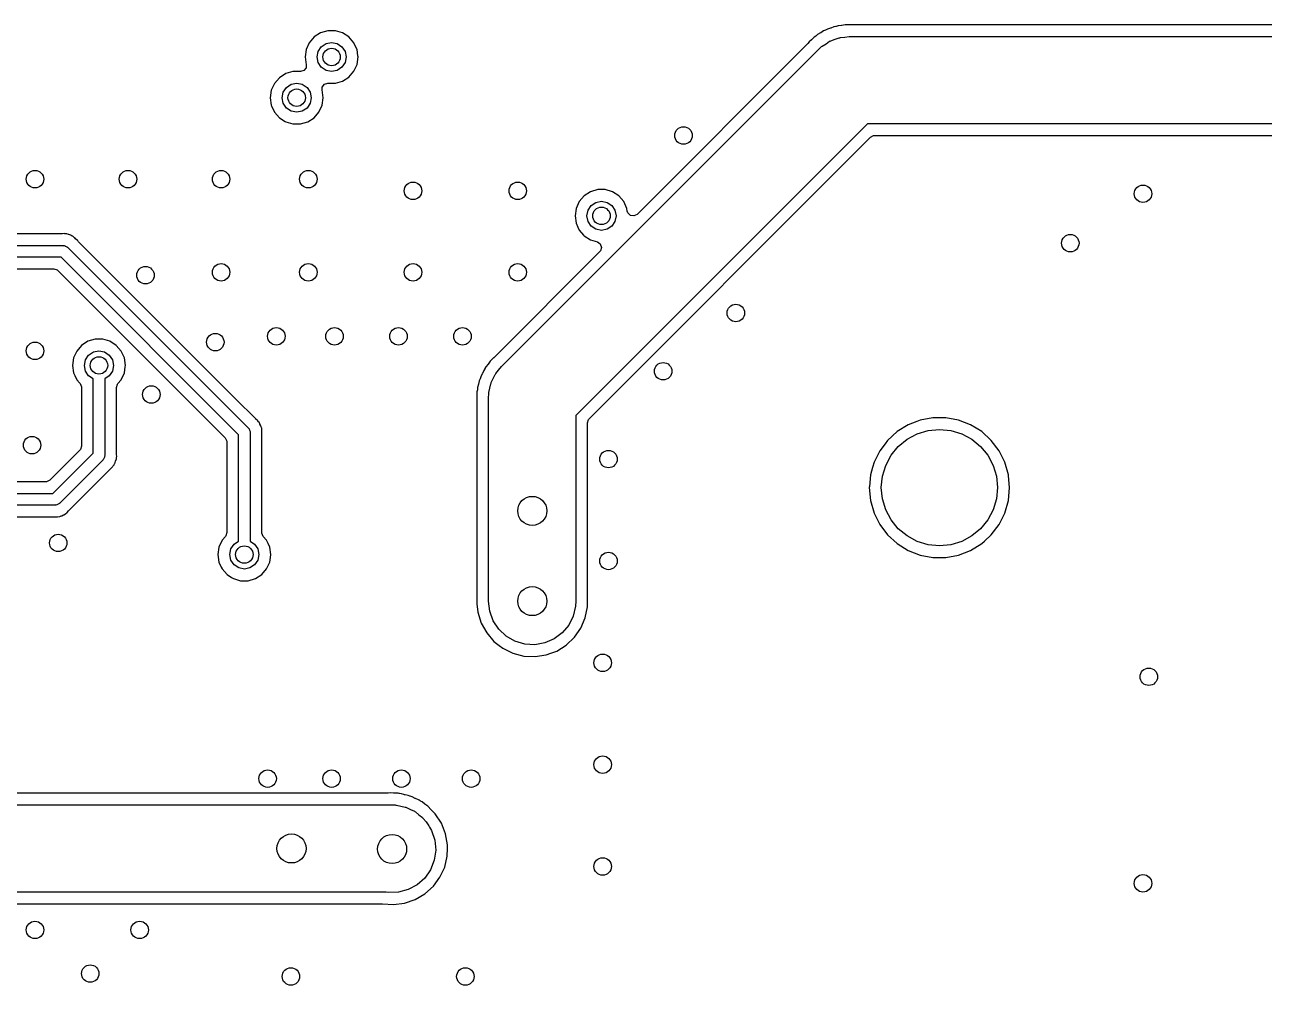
# Model space of a CAD drawing. Extents: x 100.3 to 185, y -144.7 to -85.3.
# Drawn here: x 131.52 to 152.83, y -124.55 to -108.05 of the extents above; entities that cross this region are included whole.
import ezdxf

# ---------------------------------------------------------------- set-up
doc = ezdxf.new("R2010")
doc.units = 0
doc.layers.add('BLACK', color=7, linetype='CONTINUOUS')

msp = doc.modelspace()

# ---------------------------------------------------------------- linework, layer by layer
at = {"layer": 'BLACK', "linetype": 'CONTINUOUS'}
for p, q in [((136.611, -108.186), (136.502, -108.256)), ((136.735, -108.149), (136.611, -108.186)), ((136.611, -108.186), (136.611, -108.186)), ((136.865, -108.149), (136.735, -108.149)), ((136.735, -108.149), (136.735, -108.149)), ((136.987, -108.185), (136.865, -108.149)), ((136.865, -108.149), (136.865, -108.149)), ((136.989, -108.186), (136.987, -108.185)), ((137.098, -108.256), (136.989, -108.186)), ((136.989, -108.186), (136.989, -108.186)), ((136.989, -108.186), (136.989, -108.186)), ((145.124, -108.241), (145.096, -108.26)), ((145.129, -108.237), (145.124, -108.241)), ((145.154, -108.216), (145.129, -108.237)), ((145.205, -108.187), (145.154, -108.216)), ((145.209, -108.185), (145.205, -108.187)), ((145.258, -108.153), (145.209, -108.185)), ((145.289, -108.141), (145.258, -108.153)), ((145.294, -108.138), (145.289, -108.141)), ((145.323, -108.122), (145.294, -108.138)), ((145.379, -108.104), (145.323, -108.122)), ((145.383, -108.103), (145.379, -108.104)), ((145.437, -108.081), (145.383, -108.103)), ((145.47, -108.076), (145.437, -108.081)), ((145.476, -108.074), (145.47, -108.076)), ((145.508, -108.064), (145.476, -108.074)), ((145.566, -108.058), (145.508, -108.064)), ((145.508, -108.064), (145.508, -108.064)), ((145.57, -108.058), (145.566, -108.058)), ((145.627, -108.047), (145.57, -108.058)), ((145.711, -108.049), (145.627, -108.047)), ((145.713, -108.049), (145.711, -108.049)), ((169.075, -108.049), (145.713, -108.049)), ((136.417, -108.354), (136.363, -108.472)), ((136.502, -108.256), (136.417, -108.354)), ((136.569, -108.504), (136.623, -108.423)), ((136.623, -108.423), (136.704, -108.369)), ((136.704, -108.369), (136.8, -108.35)), ((136.8, -108.35), (136.896, -108.369)), ((136.896, -108.369), (136.977, -108.423)), ((136.977, -108.423), (137.031, -108.504)), ((137.183, -108.354), (137.098, -108.256)), ((137.098, -108.256), (137.098, -108.256)), ((137.098, -108.256), (137.098, -108.256)), ((137.217, -108.429), (137.183, -108.354)), ((137.237, -108.472), (137.217, -108.429)), ((144.983, -108.373), (142.051, -111.304)), ((144.987, -108.368), (144.983, -108.373)), ((145.008, -108.342), (144.987, -108.368)), ((145.052, -108.304), (145.008, -108.342)), ((145.055, -108.301), (145.052, -108.304)), ((145.096, -108.26), (145.055, -108.301)), ((145.17, -108.47), (145.21, -108.433)), ((145.21, -108.433), (145.218, -108.425)), ((145.218, -108.425), (145.223, -108.422)), ((145.223, -108.422), (145.235, -108.412)), ((145.235, -108.412), (145.3, -108.372)), ((145.3, -108.372), (145.363, -108.33)), ((145.363, -108.33), (145.374, -108.326)), ((145.374, -108.326), (145.383, -108.32)), ((145.383, -108.32), (145.455, -108.296)), ((145.455, -108.296), (145.527, -108.27)), ((145.527, -108.27), (145.538, -108.269)), ((145.538, -108.269), (145.548, -108.265)), ((145.548, -108.265), (145.624, -108.259)), ((145.624, -108.259), (145.7, -108.25)), ((145.7, -108.25), (169.214, -108.25)), ((136.363, -108.472), (136.345, -108.6)), ((136.345, -108.6), (136.345, -108.6)), ((136.345, -108.6), (136.364, -108.735)), ((136.55, -108.6), (136.569, -108.504)), ((136.569, -108.696), (136.55, -108.6)), ((137.031, -108.504), (137.05, -108.6)), ((137.05, -108.6), (137.031, -108.696)), ((137.252, -108.579), (137.237, -108.472)), ((137.237, -108.728), (137.255, -108.6)), ((137.255, -108.6), (137.252, -108.579)), ((139.72, -113.92), (145.17, -108.47)), ((136.011, -108.886), (135.902, -108.956)), ((136.135, -108.849), (136.011, -108.886)), ((136.011, -108.886), (136.011, -108.886)), ((136.267, -108.849), (136.135, -108.849)), ((136.323, -108.832), (136.267, -108.849)), ((136.36, -108.784), (136.323, -108.832)), ((136.361, -108.736), (136.36, -108.784)), ((136.364, -108.735), (136.361, -108.736)), ((136.623, -108.777), (136.569, -108.696)), ((136.704, -108.831), (136.623, -108.777)), ((136.8, -108.85), (136.704, -108.831)), ((136.896, -108.831), (136.8, -108.85)), ((136.977, -108.777), (136.896, -108.831)), ((137.031, -108.696), (136.977, -108.777)), ((137.098, -108.944), (137.183, -108.846)), ((137.183, -108.846), (137.237, -108.728)), ((135.817, -109.054), (135.763, -109.172)), ((135.902, -108.956), (135.817, -109.054)), ((136.023, -109.123), (136.104, -109.069)), ((136.104, -109.069), (136.2, -109.05)), ((136.2, -109.05), (136.296, -109.069)), ((136.296, -109.069), (136.377, -109.123)), ((136.64, -109.116), (136.677, -109.068)), ((136.677, -109.068), (136.733, -109.05)), ((136.733, -109.05), (136.865, -109.05)), ((136.865, -109.05), (136.989, -109.014)), ((136.865, -109.05), (136.865, -109.05)), ((136.989, -109.014), (137.098, -108.944)), ((135.763, -109.172), (135.745, -109.3)), ((135.745, -109.3), (135.745, -109.3)), ((135.745, -109.3), (135.763, -109.428)), ((135.95, -109.3), (135.969, -109.204)), ((135.969, -109.396), (135.95, -109.3)), ((135.969, -109.204), (136.023, -109.123)), ((136.377, -109.123), (136.431, -109.204)), ((136.431, -109.204), (136.45, -109.3)), ((136.45, -109.3), (136.431, -109.396)), ((136.636, -109.165), (136.639, -109.164)), ((136.655, -109.3), (136.636, -109.165)), ((136.637, -109.428), (136.655, -109.3)), ((136.639, -109.164), (136.64, -109.116)), ((136.655, -109.3), (136.655, -109.3)), ((135.763, -109.428), (135.769, -109.441)), ((135.769, -109.441), (135.817, -109.546)), ((136.023, -109.477), (135.969, -109.396)), ((136.104, -109.531), (136.023, -109.477)), ((136.377, -109.477), (136.296, -109.531)), ((136.431, -109.396), (136.377, -109.477)), ((136.583, -109.546), (136.637, -109.428)), ((135.817, -109.546), (135.902, -109.644)), ((135.902, -109.644), (135.902, -109.644)), ((135.902, -109.644), (136.004, -109.71)), ((136.004, -109.71), (136.011, -109.714)), ((136.011, -109.714), (136.135, -109.75)), ((136.2, -109.55), (136.104, -109.531)), ((136.296, -109.531), (136.2, -109.55)), ((136.265, -109.75), (136.389, -109.714)), ((136.389, -109.714), (136.498, -109.644)), ((136.498, -109.644), (136.583, -109.546)), ((136.135, -109.75), (136.135, -109.75)), ((136.135, -109.75), (136.265, -109.75)), ((136.265, -109.75), (136.265, -109.75)), ((146.011, -109.75), (141, -114.761)), ((169.214, -109.75), (146.011, -109.75)), ((146.065, -109.979), (146.119, -109.952)), ((146.119, -109.952), (146.135, -109.95)), ((146.135, -109.95), (153.397, -109.95)), ((144.094, -111.95), (146.065, -109.979)), ((141.142, -110.986), (141.057, -111.084)), ((141.251, -110.916), (141.142, -110.986)), ((141.375, -110.879), (141.251, -110.916)), ((141.251, -110.916), (141.251, -110.916)), ((141.505, -110.879), (141.375, -110.879)), ((141.375, -110.879), (141.375, -110.879)), ((141.629, -110.916), (141.505, -110.879)), ((141.505, -110.879), (141.505, -110.879)), ((141.738, -110.986), (141.629, -110.916)), ((141.629, -110.916), (141.629, -110.916)), ((141.629, -110.916), (141.629, -110.916)), ((141.629, -110.916), (141.629, -110.916)), ((141.823, -111.084), (141.738, -110.986)), ((141.738, -110.986), (141.738, -110.986)), ((141.738, -110.986), (141.738, -110.986)), ((141.003, -111.202), (140.985, -111.33)), ((141.057, -111.084), (141.003, -111.202)), ((141.209, -111.234), (141.263, -111.153)), ((141.263, -111.153), (141.344, -111.099)), ((141.344, -111.099), (141.44, -111.08)), ((141.44, -111.08), (141.536, -111.099)), ((141.536, -111.099), (141.617, -111.153)), ((141.617, -111.153), (141.671, -111.234)), ((141.84, -111.121), (141.823, -111.084)), ((141.877, -111.202), (141.84, -111.121)), ((141.883, -111.248), (141.877, -111.202)), ((140.985, -111.33), (140.985, -111.33)), ((140.985, -111.33), (141.003, -111.458)), ((141.19, -111.33), (141.209, -111.234)), ((141.209, -111.426), (141.19, -111.33)), ((141.263, -111.507), (141.209, -111.426)), ((141.671, -111.426), (141.617, -111.507)), ((141.671, -111.234), (141.69, -111.33)), ((141.69, -111.33), (141.671, -111.426)), ((141.893, -111.279), (141.883, -111.248)), ((141.936, -111.323), (141.893, -111.279)), ((141.997, -111.332), (141.936, -111.323)), ((142.051, -111.304), (141.997, -111.332)), ((132.166, -111.64), (131.351, -111.64)), ((132.173, -111.639), (132.166, -111.64)), ((132.205, -111.635), (132.173, -111.639)), ((132.214, -111.637), (132.205, -111.635)), ((132.205, -111.635), (132.205, -111.635)), ((132.237, -111.64), (132.214, -111.637)), ((132.247, -111.64), (132.237, -111.64)), ((132.276, -111.651), (132.247, -111.64)), ((132.247, -111.64), (132.247, -111.64)), ((132.247, -111.64), (132.247, -111.64)), ((132.247, -111.64), (132.247, -111.64)), ((132.283, -111.653), (132.276, -111.651)), ((132.314, -111.661), (132.283, -111.653)), ((141.003, -111.458), (141.034, -111.526)), ((141.034, -111.526), (141.057, -111.576)), ((141.057, -111.576), (141.131, -111.661)), ((141.344, -111.561), (141.263, -111.507)), ((141.44, -111.58), (141.344, -111.561)), ((141.536, -111.561), (141.44, -111.58)), ((141.617, -111.507), (141.536, -111.561)), ((131.198, -111.84), (132.19, -111.84)), ((132.19, -111.84), (132.198, -111.843)), ((132.198, -111.843), (132.206, -111.842)), ((132.206, -111.842), (132.227, -111.852)), ((132.227, -111.852), (132.249, -111.86)), ((132.249, -111.86), (132.254, -111.866)), ((132.254, -111.866), (132.261, -111.87)), ((132.261, -111.87), (135.371, -114.979)), ((132.322, -111.666), (132.314, -111.661)), ((132.314, -111.661), (132.314, -111.661)), ((132.342, -111.677), (132.322, -111.666)), ((132.351, -111.681), (132.342, -111.677)), ((132.375, -111.702), (132.351, -111.681)), ((132.38, -111.706), (132.375, -111.702)), ((132.383, -111.708), (132.38, -111.706)), ((132.397, -111.722), (132.383, -111.708)), ((132.399, -111.724), (132.397, -111.722)), ((132.434, -111.756), (132.399, -111.724)), ((132.44, -111.764), (132.434, -111.756)), ((132.441, -111.763), (132.44, -111.764)), ((132.449, -111.774), (132.441, -111.763)), ((135.149, -114.474), (132.449, -111.774)), ((141.131, -111.661), (141.142, -111.674)), ((141.142, -111.674), (141.251, -111.744)), ((141.251, -111.744), (141.251, -111.744)), ((141.251, -111.744), (141.37, -111.779)), ((141.37, -111.779), (141.42, -111.813)), ((141.42, -111.813), (141.441, -111.871)), ((141.441, -111.871), (141.424, -111.93)), ((132.149, -112.04), (131.198, -112.04)), ((135.2, -115.091), (132.149, -112.04)), ((141.412, -111.944), (139.587, -113.769)), ((141.424, -111.93), (141.412, -111.944)), ((142.976, -113.068), (144.094, -111.95)), ((131.351, -112.241), (132.025, -112.241)), ((132.025, -112.241), (132.083, -112.26)), ((132.083, -112.26), (132.095, -112.27)), ((132.095, -112.27), (134.971, -115.145)), ((141.229, -114.815), (142.976, -113.068)), ((132.502, -113.556), (132.417, -113.654)), ((132.611, -113.486), (132.502, -113.556)), ((132.735, -113.45), (132.611, -113.486)), ((132.611, -113.486), (132.611, -113.486)), ((132.865, -113.45), (132.735, -113.45)), ((132.735, -113.45), (132.735, -113.45)), ((132.989, -113.486), (132.865, -113.45)), ((132.865, -113.45), (132.865, -113.45)), ((133.098, -113.556), (132.989, -113.486)), ((132.989, -113.486), (132.989, -113.486)), ((132.989, -113.486), (132.989, -113.486)), ((132.989, -113.486), (132.989, -113.486)), ((133.183, -113.654), (133.098, -113.556)), ((133.098, -113.556), (133.098, -113.556)), ((133.098, -113.556), (133.098, -113.556)), ((132.363, -113.772), (132.345, -113.9)), ((132.417, -113.654), (132.363, -113.772)), ((132.569, -113.804), (132.623, -113.723)), ((132.623, -113.723), (132.704, -113.669)), ((132.704, -113.669), (132.8, -113.65)), ((132.8, -113.65), (132.896, -113.669)), ((132.896, -113.669), (132.977, -113.723)), ((132.977, -113.723), (133.031, -113.804)), ((133.237, -113.772), (133.183, -113.654)), ((133.183, -113.654), (133.183, -113.654)), ((133.255, -113.9), (133.237, -113.772)), ((139.586, -113.77), (139.525, -113.828)), ((139.587, -113.769), (139.586, -113.77)), ((132.345, -113.9), (132.345, -113.9)), ((132.345, -113.9), (132.363, -114.028)), ((132.55, -113.9), (132.569, -113.804)), ((132.569, -113.996), (132.55, -113.9)), ((132.623, -114.077), (132.569, -113.996)), ((133.031, -113.996), (132.977, -114.077)), ((133.031, -113.804), (133.05, -113.9)), ((133.05, -113.9), (133.031, -113.996)), ((133.237, -114.028), (133.252, -113.924)), ((133.252, -113.924), (133.255, -113.9)), ((133.255, -113.9), (133.255, -113.9)), ((139.415, -113.986), (139.392, -114.04)), ((139.434, -113.959), (139.415, -113.986)), ((139.437, -113.954), (139.434, -113.959)), ((139.452, -113.924), (139.437, -113.954)), ((139.489, -113.879), (139.452, -113.924)), ((139.452, -113.924), (139.452, -113.924)), ((139.492, -113.876), (139.489, -113.879)), ((139.525, -113.828), (139.492, -113.876)), ((139.623, -114.038), (139.672, -113.979)), ((139.672, -113.979), (139.72, -113.92)), ((132.363, -114.028), (132.383, -114.071)), ((132.383, -114.071), (132.417, -114.146)), ((132.417, -114.146), (132.464, -114.2)), ((132.464, -114.2), (132.475, -114.213)), ((132.475, -114.213), (132.499, -114.27)), ((132.7, -114.128), (132.623, -114.077)), ((132.7, -115.409), (132.7, -114.128)), ((132.977, -114.077), (132.9, -114.128)), ((132.9, -114.128), (132.9, -115.45)), ((133.119, -114.22), (133.125, -114.213)), ((133.125, -114.213), (133.183, -114.146)), ((133.183, -114.146), (133.237, -114.028)), ((139.338, -114.164), (139.327, -114.221)), ((139.352, -114.133), (139.338, -114.164)), ((139.354, -114.128), (139.352, -114.133)), ((139.363, -114.096), (139.354, -114.128)), ((139.39, -114.044), (139.363, -114.096)), ((139.392, -114.04), (139.39, -114.044)), ((139.523, -114.289), (139.538, -114.214)), ((139.538, -114.214), (139.543, -114.204)), ((139.543, -114.204), (139.545, -114.193)), ((139.545, -114.193), (139.579, -114.125)), ((139.579, -114.125), (139.612, -114.056)), ((139.612, -114.056), (139.618, -114.048)), ((139.618, -114.048), (139.623, -114.038)), ((132.499, -114.27), (132.499, -114.278)), ((132.499, -114.278), (132.499, -115.285)), ((133.1, -114.278), (133.119, -114.22)), ((133.1, -115.426), (133.1, -114.278)), ((139.299, -114.416), (139.295, -114.474)), ((139.306, -114.321), (139.299, -114.353)), ((139.299, -114.353), (139.299, -114.412)), ((139.299, -114.412), (139.299, -114.416)), ((139.307, -114.315), (139.306, -114.321)), ((139.31, -114.281), (139.307, -114.315)), ((139.326, -114.225), (139.31, -114.281)), ((139.31, -114.281), (139.31, -114.281)), ((139.327, -114.221), (139.326, -114.225)), ((139.5, -114.45), (139.503, -114.396)), ((139.503, -114.385), (139.504, -114.378)), ((139.503, -114.396), (139.503, -114.385)), ((139.504, -114.378), (139.505, -114.363)), ((139.505, -114.363), (139.523, -114.289)), ((135.495, -114.82), (135.149, -114.474)), ((139.295, -114.474), (139.299, -114.507)), ((139.299, -114.507), (139.299, -114.513)), ((139.299, -114.513), (139.299, -117.998)), ((139.5, -116.4), (139.5, -114.45)), ((135.5, -114.825), (135.495, -114.82)), ((135.526, -114.844), (135.5, -114.825)), ((135.531, -114.852), (135.526, -114.844)), ((135.545, -114.87), (135.531, -114.852)), ((141, -114.761), (141, -116.4)), ((141.201, -114.885), (141.219, -114.827)), ((141.219, -114.827), (141.229, -114.815)), ((146.92, -114.84), (146.864, -114.862)), ((147.139, -114.799), (146.92, -114.84)), ((147.361, -114.799), (147.139, -114.799)), ((147.58, -114.84), (147.361, -114.799)), ((147.787, -114.921), (147.58, -114.84)), ((147.58, -114.84), (147.58, -114.84)), ((147.58, -114.84), (147.58, -114.84)), ((135.371, -114.979), (135.374, -114.986)), ((135.374, -114.986), (135.381, -114.991)), ((135.381, -114.991), (135.388, -115.013)), ((135.388, -115.013), (135.399, -115.034)), ((135.399, -115.034), (135.398, -115.042)), ((135.398, -115.042), (135.4, -115.05)), ((135.4, -115.05), (135.4, -116.922)), ((135.552, -114.877), (135.545, -114.87)), ((135.565, -114.906), (135.552, -114.877)), ((135.552, -114.877), (135.552, -114.877)), ((135.568, -114.912), (135.565, -114.906)), ((135.585, -114.94), (135.568, -114.912)), ((135.587, -114.949), (135.585, -114.94)), ((135.585, -114.94), (135.585, -114.94)), ((135.594, -114.971), (135.587, -114.949)), ((135.598, -114.98), (135.594, -114.971)), ((135.599, -115.012), (135.598, -114.98)), ((135.6, -115.019), (135.599, -115.012)), ((135.6, -115.022), (135.6, -115.019)), ((135.6, -115.042), (135.6, -115.022)), ((135.6, -115.022), (135.6, -115.022)), ((135.601, -115.044), (135.6, -115.042)), ((135.603, -115.092), (135.601, -115.044)), ((141.201, -116), (141.201, -114.885)), ((146.523, -115.038), (146.359, -115.188)), ((146.713, -114.921), (146.523, -115.038)), ((146.864, -114.862), (146.713, -114.921)), ((146.867, -115.076), (147.055, -115.019)), ((147.055, -115.019), (147.25, -115)), ((147.25, -115), (147.445, -115.019)), ((147.445, -115.019), (147.633, -115.076)), ((147.977, -115.038), (147.787, -114.921)), ((148.141, -115.188), (147.977, -115.038)), ((134.971, -115.145), (134.998, -115.2)), ((134.998, -115.2), (134.999, -115.215)), ((134.999, -115.215), (134.999, -116.772)), ((135.2, -116.922), (135.2, -115.091)), ((135.6, -115.115), (135.603, -115.101)), ((135.6, -116.772), (135.6, -115.115)), ((135.602, -115.101), (135.603, -115.092)), ((135.603, -115.101), (135.602, -115.101)), ((146.316, -115.245), (146.225, -115.365)), ((146.359, -115.188), (146.316, -115.245)), ((146.543, -115.293), (146.694, -115.169)), ((146.694, -115.169), (146.867, -115.076)), ((147.633, -115.076), (147.806, -115.169)), ((147.806, -115.169), (147.957, -115.293)), ((148.275, -115.365), (148.141, -115.188)), ((132.471, -115.355), (131.955, -115.871)), ((132.009, -116.1), (132.7, -115.409)), ((132.481, -115.343), (132.471, -115.355)), ((132.499, -115.285), (132.481, -115.343)), ((132.888, -115.487), (132.881, -115.509)), ((132.899, -115.466), (132.888, -115.487)), ((132.9, -115.45), (132.898, -115.458)), ((132.898, -115.458), (132.899, -115.466)), ((133.101, -115.433), (133.1, -115.426)), ((133.1, -115.496), (133.103, -115.474)), ((133.105, -115.464), (133.101, -115.433)), ((133.103, -115.474), (133.105, -115.464)), ((146.225, -115.365), (146.126, -115.564)), ((146.225, -115.365), (146.225, -115.365)), ((146.326, -115.617), (146.419, -115.444)), ((146.419, -115.444), (146.543, -115.293)), ((147.957, -115.293), (148.081, -115.444)), ((148.081, -115.444), (148.174, -115.617)), ((148.374, -115.564), (148.275, -115.365)), ((132.871, -115.521), (132.121, -116.271)), ((132.874, -115.514), (132.871, -115.521)), ((132.881, -115.509), (132.874, -115.514)), ((132.966, -115.709), (132.978, -115.7)), ((132.977, -115.699), (132.984, -115.694)), ((132.978, -115.7), (132.977, -115.699)), ((132.984, -115.694), (133.017, -115.658)), ((132.984, -115.694), (132.984, -115.694)), ((133.017, -115.658), (133.018, -115.657)), ((133.018, -115.657), (133.032, -115.643)), ((133.032, -115.643), (133.034, -115.64)), ((133.034, -115.64), (133.038, -115.634)), ((133.038, -115.634), (133.052, -115.62)), ((133.052, -115.62), (133.06, -115.611)), ((133.06, -115.611), (133.063, -115.602)), ((133.063, -115.602), (133.074, -115.582)), ((133.074, -115.582), (133.08, -115.573)), ((133.08, -115.573), (133.087, -115.542)), ((133.087, -115.542), (133.089, -115.536)), ((133.089, -115.536), (133.1, -115.506)), ((133.1, -115.506), (133.1, -115.496)), ((146.1, -115.654), (146.065, -115.778)), ((146.126, -115.564), (146.1, -115.654)), ((146.126, -115.564), (146.126, -115.564)), ((146.269, -115.805), (146.326, -115.617)), ((148.174, -115.617), (148.231, -115.805)), ((148.435, -115.778), (148.374, -115.564)), ((131.885, -115.899), (129.665, -115.899)), ((131.9, -115.898), (131.885, -115.899)), ((131.955, -115.871), (131.9, -115.898)), ((132.575, -116.1), (132.966, -115.709)), ((146.065, -115.778), (146.046, -115.982)), ((146.25, -116), (146.269, -115.805)), ((148.231, -115.805), (148.25, -116)), ((148.437, -115.8), (148.435, -115.778)), ((148.456, -116), (148.437, -115.8)), ((129.6, -116.1), (132.009, -116.1)), ((132.28, -116.395), (132.575, -116.1)), ((141.201, -116.352), (141.201, -116)), ((146.046, -115.982), (146.044, -116)), ((146.044, -116), (146.065, -116.222)), ((146.269, -116.195), (146.25, -116)), ((148.25, -116), (148.231, -116.195)), ((148.435, -116.222), (148.456, -116)), ((132.05, -116.3), (129.641, -116.3)), ((132.058, -116.298), (132.05, -116.3)), ((132.066, -116.299), (132.058, -116.298)), ((132.087, -116.288), (132.066, -116.299)), ((132.109, -116.281), (132.087, -116.288)), ((132.114, -116.274), (132.109, -116.281)), ((132.121, -116.271), (132.114, -116.274)), ((146.065, -116.222), (146.126, -116.436)), ((146.326, -116.383), (146.269, -116.195)), ((148.231, -116.195), (148.174, -116.383)), ((148.374, -116.436), (148.435, -116.222)), ((129.765, -116.5), (131.985, -116.5)), ((131.985, -116.5), (131.999, -116.503)), ((131.999, -116.503), (131.999, -116.502)), ((131.999, -116.502), (132.008, -116.503)), ((132.008, -116.503), (132.017, -116.502)), ((132.008, -116.503), (132.008, -116.503)), ((132.008, -116.503), (132.008, -116.503)), ((132.008, -116.503), (132.008, -116.503)), ((132.017, -116.502), (132.056, -116.501)), ((132.056, -116.501), (132.058, -116.5)), ((132.058, -116.5), (132.078, -116.5)), ((132.078, -116.5), (132.078, -116.5)), ((132.078, -116.5), (132.081, -116.5)), ((132.081, -116.5), (132.088, -116.499)), ((132.088, -116.499), (132.12, -116.498)), ((132.12, -116.498), (132.129, -116.494)), ((132.129, -116.494), (132.151, -116.487)), ((132.151, -116.487), (132.16, -116.485)), ((132.16, -116.485), (132.188, -116.468)), ((132.188, -116.468), (132.194, -116.465)), ((132.194, -116.465), (132.223, -116.452)), ((132.223, -116.452), (132.23, -116.445)), ((132.23, -116.445), (132.248, -116.431)), ((132.248, -116.431), (132.256, -116.426)), ((132.256, -116.426), (132.275, -116.4)), ((132.275, -116.4), (132.28, -116.395)), ((139.5, -117.95), (139.5, -116.4)), ((139.5, -116.4), (139.5, -116.4)), ((141, -116.4), (141, -117.95)), ((141.201, -118.047), (141.201, -116.352)), ((146.126, -116.436), (146.225, -116.635)), ((146.419, -116.556), (146.326, -116.383)), ((146.543, -116.707), (146.419, -116.556)), ((148.081, -116.556), (147.957, -116.707)), ((148.174, -116.383), (148.081, -116.556)), ((148.275, -116.635), (148.374, -116.436)), ((134.999, -116.772), (134.981, -116.83)), ((135.601, -116.78), (135.6, -116.772)), ((146.225, -116.635), (146.359, -116.812)), ((146.694, -116.831), (146.543, -116.707)), ((147.957, -116.707), (147.806, -116.831)), ((148.141, -116.812), (148.275, -116.635)), ((134.917, -116.904), (134.863, -117.022)), ((134.975, -116.837), (134.917, -116.904)), ((134.917, -116.904), (134.917, -116.904)), ((134.981, -116.83), (134.975, -116.837)), ((135.069, -117.054), (135.123, -116.973)), ((135.123, -116.973), (135.2, -116.922)), ((135.4, -116.922), (135.477, -116.973)), ((135.477, -116.973), (135.531, -117.054)), ((135.625, -116.837), (135.601, -116.78)), ((135.683, -116.904), (135.625, -116.837)), ((135.709, -116.962), (135.683, -116.904)), ((135.737, -117.022), (135.709, -116.962)), ((146.359, -116.812), (146.523, -116.962)), ((146.523, -116.962), (146.713, -117.079)), ((146.867, -116.924), (146.694, -116.831)), ((147.055, -116.981), (146.867, -116.924)), ((147.25, -117), (147.055, -116.981)), ((147.445, -116.981), (147.25, -117)), ((147.633, -116.924), (147.445, -116.981)), ((147.806, -116.831), (147.633, -116.924)), ((147.787, -117.079), (147.977, -116.962)), ((147.977, -116.962), (148.025, -116.918)), ((148.025, -116.918), (148.141, -116.812)), ((134.863, -117.022), (134.845, -117.15)), ((134.845, -117.15), (134.845, -117.15)), ((134.845, -117.15), (134.863, -117.278)), ((135.05, -117.15), (135.069, -117.054)), ((135.069, -117.246), (135.05, -117.15)), ((135.531, -117.054), (135.55, -117.15)), ((135.55, -117.15), (135.531, -117.246)), ((135.755, -117.15), (135.737, -117.022)), ((135.748, -117.201), (135.755, -117.15)), ((135.755, -117.15), (135.755, -117.15)), ((146.713, -117.079), (146.92, -117.16)), ((146.92, -117.16), (147.139, -117.2)), ((147.361, -117.2), (147.58, -117.16)), ((147.58, -117.16), (147.787, -117.079)), ((134.863, -117.278), (134.902, -117.364)), ((134.902, -117.364), (134.917, -117.396)), ((134.917, -117.396), (135.002, -117.494)), ((135.123, -117.327), (135.069, -117.246)), ((135.204, -117.381), (135.123, -117.327)), ((135.3, -117.4), (135.204, -117.381)), ((135.396, -117.381), (135.3, -117.4)), ((135.477, -117.327), (135.396, -117.381)), ((135.531, -117.246), (135.477, -117.327)), ((135.598, -117.494), (135.683, -117.396)), ((135.683, -117.396), (135.737, -117.278)), ((135.737, -117.278), (135.748, -117.201)), ((147.139, -117.2), (147.361, -117.2)), ((135.002, -117.494), (135.002, -117.494)), ((135.002, -117.494), (135.08, -117.544)), ((135.08, -117.544), (135.111, -117.564)), ((135.111, -117.564), (135.235, -117.6)), ((135.235, -117.6), (135.235, -117.6)), ((135.235, -117.6), (135.365, -117.6)), ((135.365, -117.6), (135.489, -117.564)), ((135.365, -117.6), (135.365, -117.6)), ((135.489, -117.564), (135.598, -117.494)), ((139.299, -117.998), (139.314, -118.142)), ((139.52, -118.123), (139.5, -117.95)), ((140.995, -118.037), (140.955, -118.207)), ((141, -117.95), (140.995, -118.037)), ((141.162, -118.236), (141.201, -118.047)), ((139.314, -118.142), (139.372, -118.327)), ((139.58, -118.287), (139.52, -118.123)), ((140.955, -118.207), (140.877, -118.362)), ((141.085, -118.414), (141.162, -118.236)), ((139.372, -118.327), (139.372, -118.327)), ((139.372, -118.327), (139.466, -118.496)), ((139.675, -118.432), (139.58, -118.287)), ((139.802, -118.552), (139.675, -118.432)), ((140.877, -118.362), (140.765, -118.496)), ((140.975, -118.572), (141.085, -118.414)), ((139.466, -118.496), (139.466, -118.496)), ((139.466, -118.496), (139.592, -118.642)), ((139.592, -118.642), (139.682, -118.712)), ((139.953, -118.639), (139.802, -118.552)), ((140.12, -118.689), (139.953, -118.639)), ((140.294, -118.699), (140.12, -118.689)), ((140.465, -118.668), (140.294, -118.699)), ((140.625, -118.6), (140.465, -118.668)), ((140.765, -118.496), (140.625, -118.6)), ((140.835, -118.706), (140.975, -118.572)), ((139.682, -118.712), (139.745, -118.761)), ((139.745, -118.761), (139.918, -118.846)), ((139.918, -118.846), (139.918, -118.846)), ((139.918, -118.846), (140.105, -118.894)), ((140.105, -118.894), (140.298, -118.904)), ((140.298, -118.904), (140.489, -118.875)), ((140.489, -118.875), (140.568, -118.846)), ((140.568, -118.846), (140.671, -118.808)), ((140.671, -118.808), (140.835, -118.706)), ((140.671, -118.808), (140.671, -118.808)), ((140.671, -118.808), (140.671, -118.808)), ((137.806, -121.245), (137.773, -121.249)), ((137.864, -121.249), (137.806, -121.245)), ((137.806, -121.245), (137.806, -121.245)), ((127.7, -121.45), (136.11, -121.45)), ((135.697, -121.249), (127.713, -121.249)), ((135.7, -121.25), (135.697, -121.249)), ((135.703, -121.249), (135.7, -121.25)), ((136.797, -121.249), (135.703, -121.249)), ((136.11, -121.45), (137.83, -121.45)), ((136.8, -121.25), (136.797, -121.249)), ((136.803, -121.249), (136.8, -121.25)), ((137.767, -121.249), (136.803, -121.249)), ((137.773, -121.249), (137.767, -121.249)), ((137.83, -121.45), (137.884, -121.453)), ((137.868, -121.249), (137.864, -121.249)), ((137.927, -121.249), (137.868, -121.249)), ((137.884, -121.453), (137.895, -121.453)), ((137.895, -121.453), (137.902, -121.454)), ((137.902, -121.454), (137.917, -121.455)), ((137.917, -121.455), (137.991, -121.473)), ((137.946, -121.253), (137.927, -121.249)), ((137.927, -121.249), (137.927, -121.249)), ((137.959, -121.256), (137.946, -121.253)), ((137.965, -121.257), (137.959, -121.256)), ((137.969, -121.257), (137.965, -121.257)), ((137.999, -121.26), (137.969, -121.257)), ((138.041, -121.272), (137.999, -121.26)), ((137.999, -121.26), (137.999, -121.26)), ((138.055, -121.276), (138.041, -121.272)), ((138.059, -121.277), (138.055, -121.276)), ((138.067, -121.278), (138.059, -121.277)), ((138.116, -121.288), (138.067, -121.278)), ((138.147, -121.302), (138.116, -121.288)), ((138.116, -121.288), (138.116, -121.288)), ((138.152, -121.304), (138.147, -121.302)), ((138.184, -121.313), (138.152, -121.304)), ((138.236, -121.34), (138.184, -121.313)), ((138.184, -121.313), (138.184, -121.313)), ((138.24, -121.342), (138.236, -121.34)), ((138.294, -121.365), (138.24, -121.342)), ((138.304, -121.372), (138.294, -121.365)), ((138.321, -121.384), (138.304, -121.372)), ((138.326, -121.387), (138.321, -121.384)), ((138.356, -121.402), (138.326, -121.387)), ((138.401, -121.439), (138.356, -121.402)), ((138.356, -121.402), (138.356, -121.402)), ((138.404, -121.442), (138.401, -121.439)), ((138.452, -121.475), (138.404, -121.442)), ((137.991, -121.473), (138.066, -121.488)), ((138.066, -121.488), (138.076, -121.493)), ((138.076, -121.493), (138.087, -121.495)), ((138.087, -121.495), (138.155, -121.529)), ((138.155, -121.529), (138.224, -121.562)), ((138.224, -121.562), (138.232, -121.568)), ((138.232, -121.568), (138.242, -121.573)), ((138.242, -121.573), (138.301, -121.622)), ((138.301, -121.622), (138.36, -121.67)), ((138.36, -121.67), (138.37, -121.68)), ((138.51, -121.536), (138.452, -121.475)), ((138.452, -121.475), (138.452, -121.475)), ((138.452, -121.475), (138.452, -121.475)), ((138.511, -121.537), (138.51, -121.536)), ((138.549, -121.574), (138.511, -121.537)), ((138.58, -121.606), (138.549, -121.574)), ((138.687, -121.768), (138.58, -121.606)), ((138.37, -121.68), (138.375, -121.685)), ((138.375, -121.685), (138.376, -121.685)), ((138.376, -121.685), (138.376, -121.687)), ((138.376, -121.687), (138.428, -121.745)), ((138.428, -121.745), (138.469, -121.811)), ((138.469, -121.811), (138.48, -121.825)), ((138.48, -121.825), (138.484, -121.834)), ((138.484, -121.834), (138.52, -121.893)), ((138.759, -121.947), (138.687, -121.768)), ((138.52, -121.893), (138.575, -122.058)), ((138.575, -122.058), (138.59, -122.232)), ((138.793, -122.137), (138.759, -121.947)), ((138.59, -122.232), (138.564, -122.404)), ((138.788, -122.331), (138.791, -122.2)), ((138.791, -122.2), (138.793, -122.137)), ((138.564, -122.404), (138.5, -122.566)), ((138.663, -122.695), (138.744, -122.519)), ((138.744, -122.519), (138.788, -122.331)), ((138.4, -122.709), (138.27, -122.824)), ((138.5, -122.566), (138.4, -122.709)), ((138.549, -122.85), (138.663, -122.695)), ((136.11, -122.95), (127.865, -122.95)), ((137.74, -122.95), (136.11, -122.95)), ((137.775, -122.957), (137.74, -122.95)), ((137.949, -122.952), (137.775, -122.957)), ((138.117, -122.907), (137.949, -122.952)), ((138.27, -122.824), (138.117, -122.907)), ((138.405, -122.98), (138.549, -122.85)), ((127.932, -123.15), (136.013, -123.15)), ((136.013, -123.15), (137.671, -123.15)), ((137.671, -123.15), (137.674, -123.151)), ((137.674, -123.151), (137.864, -123.165)), ((137.864, -123.165), (138.056, -123.141)), ((138.056, -123.141), (138.239, -123.078)), ((138.239, -123.078), (138.405, -122.98))]:
    msp.add_line(p, q, dxfattribs=at)
at = {"layer": 'BLACK'}
for centre, radius in [((136.8, -108.6), 0.15), ((136.2, -109.3), 0.15), ((142.85, -109.95), 0.15), ((131.7, -110.7), 0.15), ((133.3, -110.7), 0.15), ((134.9, -110.7), 0.15), ((136.4, -110.7), 0.15), ((138.2, -110.9), 0.15), ((140, -110.9), 0.15), ((150.75, -110.95), 0.15), ((141.44, -111.33), 0.15), ((149.5, -111.8), 0.15), ((133.6, -112.35), 0.15), ((134.9, -112.3), 0.15), ((136.4, -112.3), 0.15), ((138.2, -112.3), 0.15), ((140, -112.3), 0.15), ((143.75, -113), 0.15), ((134.8, -113.5), 0.15), ((135.85, -113.4), 0.15), ((136.85, -113.4), 0.15), ((137.95, -113.4), 0.15), ((139.05, -113.4), 0.15), ((131.7, -113.65), 0.15), ((132.8, -113.9), 0.15), ((142.5, -114), 0.15), ((133.7, -114.4), 0.15), ((131.65, -115.27), 0.15), ((141.56, -115.51), 0.15), ((140.25, -116.4), 0.25), ((132.1, -116.95), 0.15), ((135.3, -117.15), 0.15), ((141.56, -117.26), 0.15), ((140.25, -117.95), 0.25), ((141.46, -119.01), 0.15), ((150.85, -119.25), 0.15), ((141.46, -120.76), 0.15), ((135.7, -121), 0.15), ((136.8, -121), 0.15), ((138, -121), 0.15), ((139.2, -121), 0.15), ((136.11, -122.2), 0.25), ((137.84, -122.21), 0.25), ((141.46, -122.51), 0.15), ((150.75, -122.8), 0.15), ((131.7, -123.6), 0.15), ((133.5, -123.6), 0.15), ((132.65, -124.35), 0.15), ((136.1, -124.4), 0.15), ((139.1, -124.4), 0.15)]:
    msp.add_circle(centre, radius, dxfattribs=at)

doc.saveas('drawing.dxf')
